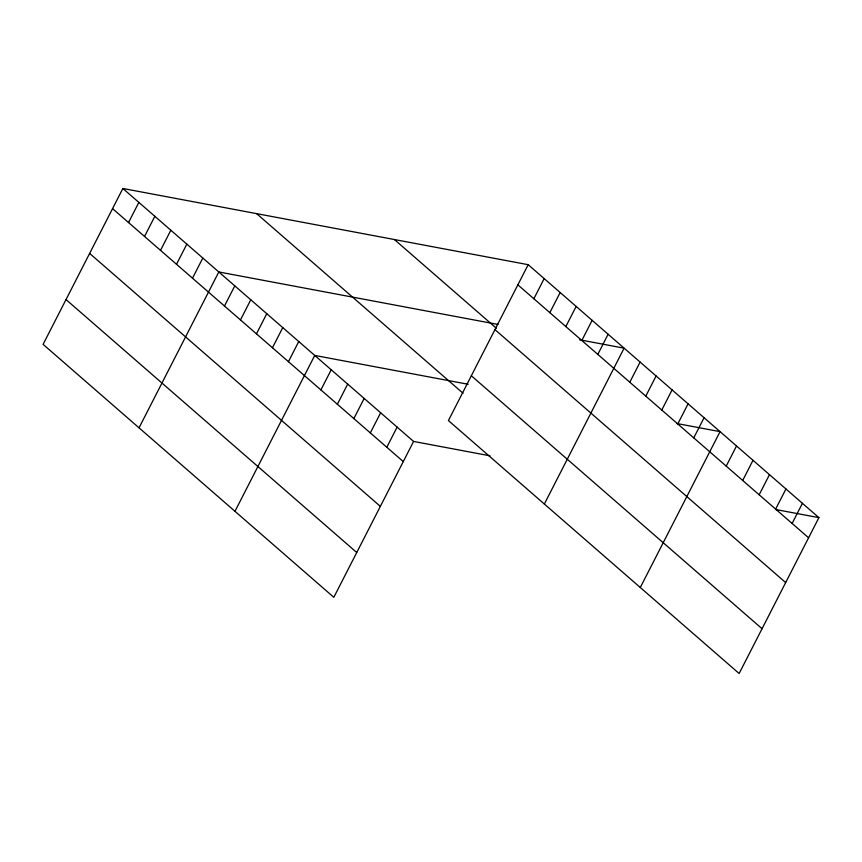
<?xml version="1.0" encoding="UTF-8"?>
<svg xmlns="http://www.w3.org/2000/svg" width="862" height="862" viewBox="0 0 862 862"><rect width="100%" height="100%" fill="white"/><g stroke="black" fill="none" stroke-linecap="round" stroke-linejoin="round"><path stroke-width="1.29" d="M528.18 264.688L448.412 420.559L739.133 673.513L818.9 517.642L528.18 264.688L122.867 188.487L43.1 344.358L333.82 597.312L413.588 441.441L490.015 455.815M128.546 222.547L138.857 202.398M144.536 236.457L154.848 216.308M160.526 250.368L170.838 230.219M176.516 264.278L186.828 244.14M192.506 278.2L202.807 258.05M139.041 427.832L218.797 271.961L498.01 324.457M224.486 306.021L234.787 285.872M240.476 319.931L250.777 299.782M256.467 333.842L266.767 313.703M272.457 347.763L282.758 327.614M288.447 361.674L298.748 341.524M234.981 511.306L314.738 355.435L468.185 384.28M320.912 389.915L331.213 369.776M337.376 404.256L347.688 384.107M353.851 418.587L364.163 398.438M370.326 432.918L380.638 412.769M386.801 447.259L397.113 427.11M533.858 298.748L544.17 278.598M549.848 312.658L560.16 292.509M565.838 326.569L576.15 306.43M581.828 340.479L592.129 320.341M597.819 354.401L608.119 334.251M544.353 504.033L624.11 348.162L579.533 339.779M629.799 382.222L640.1 362.072M645.789 396.132L656.09 375.983M661.779 410.043L672.08 389.904M677.769 423.964L688.07 403.815M693.759 437.874L704.06 417.725M640.294 587.507L720.05 431.636L676.745 423.501M726.213 466.116L736.525 445.977M742.688 480.457L753 460.308M759.163 494.788L769.475 474.639M775.638 509.119L785.95 488.98M792.113 523.46L802.425 503.311M775.584 509.496L818.9 517.642M517.868 284.837L808.588 537.791M394.419 239.539L496.361 328.239M494.95 329.618L785.67 582.583M471.331 375.767L762.062 628.721M256.617 213.636L463.034 393.234M122.867 188.487L413.588 441.441M112.556 208.636L403.276 461.59M89.637 253.417L380.357 506.382M66.018 299.567L356.749 552.52"/></g></svg>
